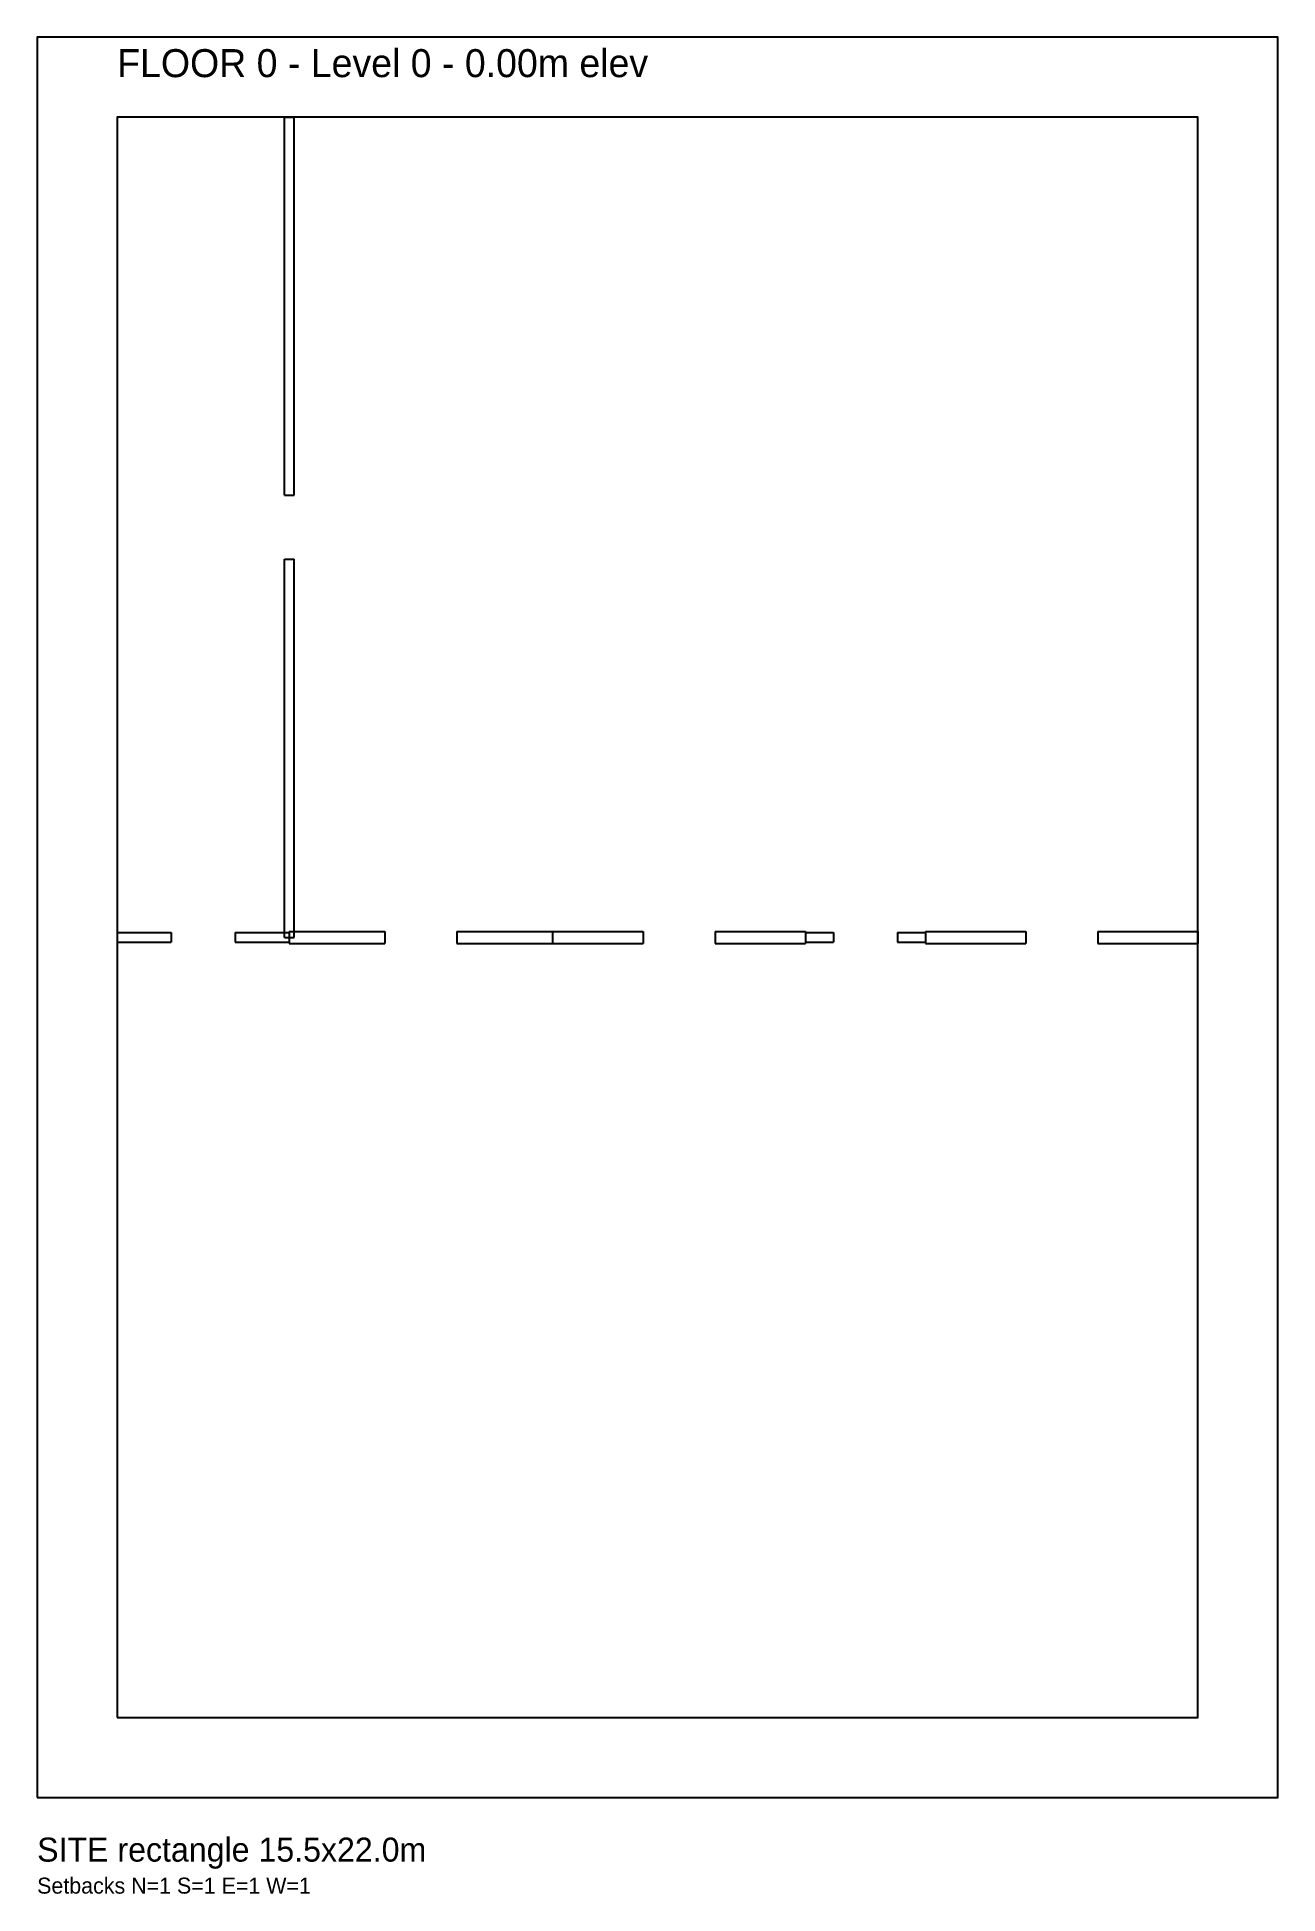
# Model space of a CAD drawing. Extents: x 0 to 15500, y -1203 to 22000.
import ezdxf

# ---------------------------------------------------------------- set-up
doc = ezdxf.new("R2010")
doc.units = 0

msp = doc.modelspace()

# ---------------------------------------------------------------- linework, layer by layer
at = {"layer": 'A-BLDG-OUT'}
msp.add_lwpolyline([(1000, 1000), (14500, 1000), (14500, 21000), (1000, 21000)], close=True, dxfattribs=at)
at = {"layer": 'A-FLOOR-0-A-BLDG-OUT'}
msp.add_lwpolyline([(1000, 1000), (14500, 1000), (14500, 21000), (1000, 21000)], close=True, dxfattribs=at)
at = {"layer": 'A-FLOOR-0-A-SETBACK'}
msp.add_lwpolyline([(1000, 1000), (14500, 1000), (14500, 21000), (1000, 21000)], close=True, dxfattribs=at)
at = {"layer": 'A-FLOOR-0-A-SITE'}
msp.add_lwpolyline([(0, 0), (15500, 0), (15500, 22000), (0, 22000)], close=True, dxfattribs=at)
at = {"layer": 'A-FLOOR-0-A-WALL-INT'}
for p, q in [((3150, 10825), (4345, 10825)), ((3150, 10825), (3150, 10675)), ((3150, 10675), (4345, 10675)), ((4345, 10825), (4345, 10675)), ((5245, 10825), (6440, 10825)), ((5245, 10825), (5245, 10675)), ((5245, 10675), (6440, 10675)), ((6440, 10825), (6440, 10675)), ((6440, 10825), (7570, 10825)), ((6440, 10825), (6440, 10675)), ((6440, 10675), (7570, 10675)), ((7570, 10825), (7570, 10675)), ((8470, 10825), (9600, 10825)), ((8470, 10825), (8470, 10675)), ((8470, 10675), (9600, 10675)), ((9600, 10825), (9600, 10675)), ((11100, 10825), (12350, 10825)), ((11100, 10825), (11100, 10675)), ((11100, 10675), (12350, 10675)), ((12350, 10825), (12350, 10675)), ((13250, 10825), (14500, 10825)), ((13250, 10825), (13250, 10675)), ((13250, 10675), (14500, 10675)), ((14500, 10825), (14500, 10675))]:
    msp.add_line(p, q, dxfattribs=at)
at = {"layer": 'A-FLOOR-0-A-WALL-SERVICE'}
for p, q in [((3090, 16275), (3090, 21000)), ((3090, 21000), (3210, 21000)), ((3210, 16275), (3210, 21000)), ((3090, 16275), (3210, 16275)), ((3090, 10750), (3090, 15475)), ((3090, 15475), (3210, 15475)), ((3210, 10750), (3210, 15475)), ((1000, 10810), (1675, 10810)), ((1000, 10810), (1000, 10690)), ((1000, 10690), (1675, 10690)), ((1675, 10810), (1675, 10690)), ((2475, 10810), (3150, 10810)), ((2475, 10810), (2475, 10690)), ((2475, 10690), (3150, 10690)), ((3090, 10750), (3210, 10750)), ((3150, 10810), (3150, 10690)), ((9600, 10810), (9950, 10810)), ((9600, 10810), (9600, 10690)), ((9600, 10690), (9950, 10690)), ((9950, 10810), (9950, 10690)), ((10750, 10810), (11100, 10810)), ((10750, 10810), (10750, 10690)), ((10750, 10690), (11100, 10690)), ((11100, 10810), (11100, 10690))]:
    msp.add_line(p, q, dxfattribs=at)
at = {"layer": 'A-SETBACK'}
msp.add_lwpolyline([(1000, 1000), (14500, 1000), (14500, 21000), (1000, 21000)], close=True, dxfattribs=at)
at = {"layer": 'A-SITE'}
msp.add_lwpolyline([(0, 0), (15500, 0), (15500, 22000), (0, 22000)], close=True, dxfattribs=at)
at = {"layer": 'A-WALL-INT'}
for p, q in [((3150, 10825), (4345, 10825)), ((3150, 10825), (3150, 10675)), ((3150, 10675), (4345, 10675)), ((4345, 10825), (4345, 10675)), ((5245, 10825), (6440, 10825)), ((5245, 10825), (5245, 10675)), ((5245, 10675), (6440, 10675)), ((6440, 10825), (6440, 10675)), ((6440, 10825), (7570, 10825)), ((6440, 10825), (6440, 10675)), ((6440, 10675), (7570, 10675)), ((7570, 10825), (7570, 10675)), ((8470, 10825), (9600, 10825)), ((8470, 10825), (8470, 10675)), ((8470, 10675), (9600, 10675)), ((9600, 10825), (9600, 10675)), ((11100, 10825), (12350, 10825)), ((11100, 10825), (11100, 10675)), ((11100, 10675), (12350, 10675)), ((12350, 10825), (12350, 10675)), ((13250, 10825), (14500, 10825)), ((13250, 10825), (13250, 10675)), ((13250, 10675), (14500, 10675)), ((14500, 10825), (14500, 10675))]:
    msp.add_line(p, q, dxfattribs=at)
at = {"layer": 'A-WALL-SERVICE'}
for p, q in [((3090, 10750), (3090, 15475)), ((3210, 10750), (3210, 15475)), ((1000, 10810), (1675, 10810)), ((1000, 10810), (1000, 10690)), ((1000, 10690), (1675, 10690)), ((1675, 10810), (1675, 10690)), ((2475, 10810), (3150, 10810)), ((2475, 10810), (2475, 10690)), ((2475, 10690), (3150, 10690)), ((3150, 10810), (3150, 10690)), ((9600, 10810), (9950, 10810)), ((9600, 10810), (9600, 10690)), ((9600, 10690), (9950, 10690)), ((9950, 10810), (9950, 10690)), ((10750, 10810), (11100, 10810)), ((10750, 10810), (10750, 10690)), ((10750, 10690), (11100, 10690)), ((11100, 10810), (11100, 10690))]:
    msp.add_line(p, q, dxfattribs=at)

# ---------------------------------------------------------------- texts
at = {"layer": 'A-FLOOR-0-A-ROOM'}
msp.add_text('FLOOR 0 - Level 0 - 0.00m elev', height=350, dxfattribs=at).set_placement((1000, 21500))
at = {"layer": 'A-ROOM'}
msp.add_text('FLOOR 0 - Level 0', height=350, dxfattribs=at).set_placement((1000, 21500))
at = {"layer": 'A-SETBACK'}
msp.add_text('Setbacks N=1 S=1 E=1 W=1', height=200, dxfattribs=at).set_placement((0, -1200))
at = {"layer": 'A-SITE'}
msp.add_text('SITE rectangle 15.5x22.0m', height=300, dxfattribs=at).set_placement((0, -800))

doc.saveas('drawing.dxf')
